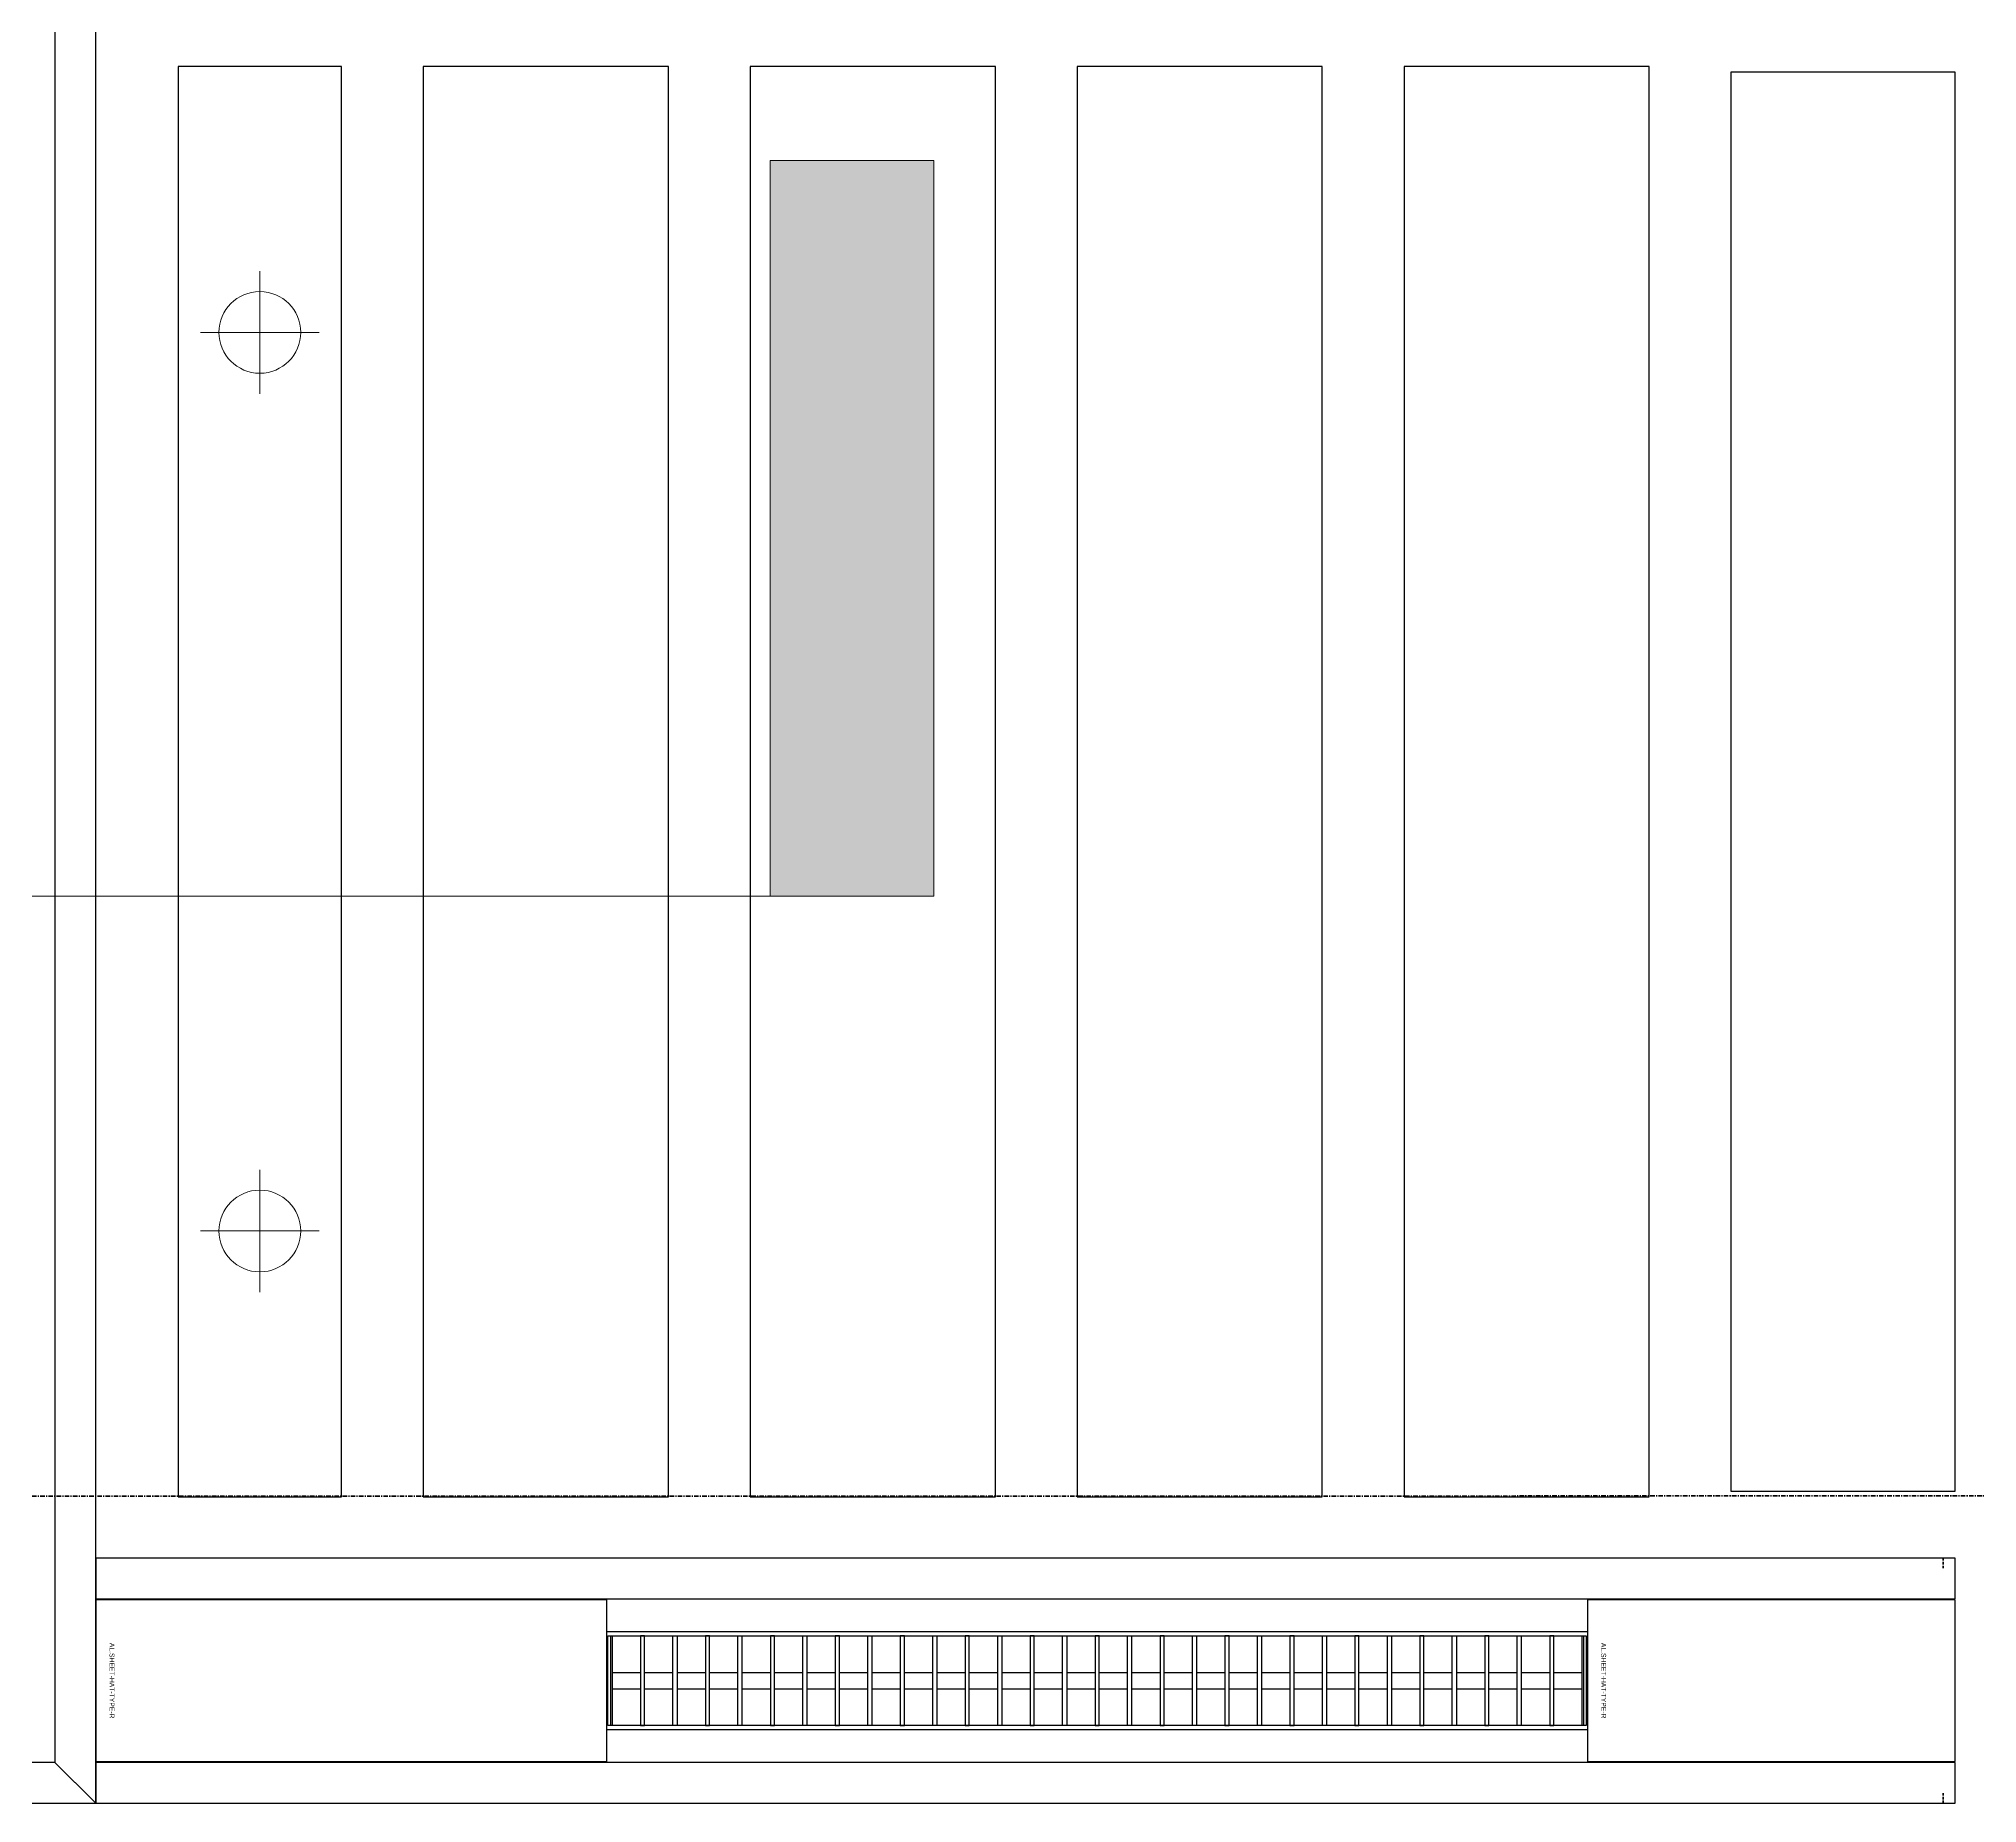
# Model space of a CAD drawing. Header units: millimetres. Extents: x -795739 to -715748, y -34378 to 22353.
# Drawn here: x -739003 to -736631, y 4762 to 6920 of the extents above; entities that cross this region are included whole.
import ezdxf
from ezdxf.enums import TextEntityAlignment as Align
from ezdxf.xclip import XClip

# ---------------------------------------------------------------- set-up
doc = ezdxf.new("R2010")
doc.units = ezdxf.units.MM
doc.header["$XCLIPFRAME"] = 0
doc.linetypes.add('- SOM Dash 1_8_', pattern=[4.7625, 3.175, -1.5875])
doc.linetypes.add('DPA_Grid _ Level 100', pattern=[10, 5.5, -1.6, 1.3, -1.6])
for name, color, linetype in [('000 - WIPEOUT', 250, 'Continuous'), ('001 - ASCESSORIES', 251, 'Continuous'), ('008 - LIGHTING', 1, 'Continuous'), ('A04_TUBE SERIES', 2, 'Continuous'), ('A11_ALU.SOLID SHEET', 2, 'Continuous')]:
    doc.layers.add(name, color=color, linetype=linetype)
for name, color, linetype, lineweight in [('A-ANNO-NOTE', 3, 'Continuous', 25), ('A-DETL-GENF', 2, 'Continuous', 9), ('E-LITE-EQPM', 2, 'Continuous', 9), ('G-ANNO-SECL', 3, 'Continuous', 9), ('I-WALL-E', 2, 'Continuous', 35)]:
    doc.layers.add(name, color=color, linetype=linetype, lineweight=lineweight)

# ---------------------------------------------------------------- blocks, each defined once
blk = doc.blocks.new('DPA_AN_Section Line - UP-Left-14405020-4282-01 ENLARGED LOWER PLATFORM LEVEL - REFLECTED CEILING PLAN - SHEET 3')
at = {"layer": 'A-ANNO-NOTE', "lineweight": 9}
blk.add_hatch(color=256, dxfattribs=at).paths.add_polyline_path([(90, 9), (90, 0), (88, 0), (88, 9)])
at = {"layer": 'A-ANNO-NOTE', "lineweight": 18}
for p, q in [((90, 9), (88, 9)), ((88, 9), (88, 0)), ((90, 0), (90, 9)), ((88, 0), (90, 0))]:
    blk.add_line(p, q, dxfattribs=at)
at = {"layer": 'A-ANNO-NOTE', "lineweight": 9}
blk.add_line((7.5, 0), (90, 0), dxfattribs=at)
blk = doc.blocks.new('*U669')
at = {"layer": 'A11_ALU.SOLID SHEET', "color": 0}
blk.add_lwpolyline([(450, -98.8), (450, 98.8), (0, 98.8), (0, -98.8)], close=True, dxfattribs=at)
at = {"layer": 'Defpoints', "color": 250}
blk.add_point((0, 0), dxfattribs=at)
blk.add_text('AL.SHEET-HAT-TYPE-R', height=6, rotation=270, dxfattribs=at).set_placement((15, 0), align=Align.BOTTOM_CENTER)
blk = doc.blocks.new('*U666')
at = {"color": 1}
blk.add_wipeout([(600, -60), (-600, -60), (-600, 60), (600, 60)], dxfattribs=at).dxf.layer = '000 - WIPEOUT'
at = {"layer": '001 - ASCESSORIES', "color": 0}
blk.add_lwpolyline([(600, -60), (-600, -60), (-600, 60), (600, 60)], close=True, dxfattribs=at)
at = {"layer": '001 - ASCESSORIES'}
for points in [[(-593.5, -55), (-598.5, -55), (-598.5, 55), (-593.5, 55)], [(595, -55), (-595, -55), (-595, 55), (595, 55)], [(-558.8, -55), (-553.8, -55), (-553.8, 55), (-558.8, 55)], [(-514, -55), (-519, -55), (-519, 55), (-514, 55)], [(-479.3, -55), (-474.3, -55), (-474.3, 55), (-479.3, 55)], [(-434.6, -55), (-439.6, -55), (-439.6, 55), (-434.6, 55)], [(-399.8, -55), (-394.8, -55), (-394.8, 55), (-399.8, 55)], [(-355.1, -55), (-360.1, -55), (-360.1, 55), (-355.1, 55)], [(-320.4, -55), (-315.4, -55), (-315.4, 55), (-320.4, 55)], [(-275.6, -55), (-280.6, -55), (-280.6, 55), (-275.6, 55)], [(-240.9, -55), (-235.9, -55), (-235.9, 55), (-240.9, 55)], [(-196.2, -55), (-201.2, -55), (-201.2, 55), (-196.2, 55)], [(-161.4, -55), (-156.4, -55), (-156.4, 55), (-161.4, 55)], [(-116.7, -55), (-121.7, -55), (-121.7, 55), (-116.7, 55)], [(-82, -55), (-77, -55), (-77, 55), (-82, 55)], [(-37.2, -55), (-42.2, -55), (-42.2, 55), (-37.2, 55)], [(-2.5, -55), (2.5, -55), (2.5, 55), (-2.5, 55)], [(42.2, -55), (37.2, -55), (37.2, 55), (42.2, 55)], [(77, -55), (82, -55), (82, 55), (77, 55)], [(121.7, -55), (116.7, -55), (116.7, 55), (121.7, 55)], [(156.4, -55), (161.4, -55), (161.4, 55), (156.4, 55)], [(201.2, -55), (196.2, -55), (196.2, 55), (201.2, 55)], [(235.9, -55), (240.9, -55), (240.9, 55), (235.9, 55)], [(280.6, -55), (275.6, -55), (275.6, 55), (280.6, 55)], [(315.4, -55), (320.4, -55), (320.4, 55), (315.4, 55)], [(360.1, -55), (355.1, -55), (355.1, 55), (360.1, 55)], [(394.8, -55), (399.8, -55), (399.8, 55), (394.8, 55)], [(439.6, -55), (434.6, -55), (434.6, 55), (439.6, 55)], [(474.3, -55), (479.3, -55), (479.3, 55), (474.3, 55)], [(519, -55), (514, -55), (514, 55), (519, 55)], [(553.8, -55), (558.8, -55), (558.8, 55), (553.8, 55)], [(598.5, -55), (593.5, -55), (593.5, 55), (598.5, 55)]]:
    blk.add_lwpolyline(points, close=True, dxfattribs=at)
for points in [[(-593.5, 10), (-558.8, 10)], [(-553.8, 10), (-519, 10)], [(-514, 10), (-479.3, 10)], [(-474.3, 10), (-439.6, 10)], [(-434.6, 10), (-399.8, 10)], [(-394.8, 10), (-360.1, 10)], [(-355.1, 10), (-320.4, 10)], [(-315.4, 10), (-280.6, 10)], [(-275.6, 10), (-240.9, 10)], [(-235.9, 10), (-201.2, 10)], [(-196.2, 10), (-161.4, 10)], [(-156.4, 10), (-121.7, 10)], [(-116.7, 10), (-82, 10)], [(-77, 10), (-42.2, 10)], [(-37.2, 10), (-2.5, 10)], [(2.5, 10), (37.2, 10)], [(42.2, 10), (77, 10)], [(82, 10), (116.7, 10)], [(121.7, 10), (156.4, 10)], [(161.4, 10), (196.2, 10)], [(201.2, 10), (235.9, 10)], [(240.9, 10), (275.6, 10)], [(280.6, 10), (315.4, 10)], [(320.4, 10), (355.1, 10)], [(360.1, 10), (394.8, 10)], [(399.8, 10), (434.6, 10)], [(439.6, 10), (474.3, 10)], [(479.3, 10), (514, 10)], [(519, 10), (553.8, 10)], [(558.8, 10), (593.5, 10)], [(-593.5, -10), (-558.8, -10)], [(-553.8, -10), (-519, -10)], [(-514, -10), (-479.3, -10)], [(-474.3, -10), (-439.6, -10)], [(-434.6, -10), (-399.8, -10)], [(-394.8, -10), (-360.1, -10)], [(-355.1, -10), (-320.4, -10)], [(-315.4, -10), (-280.6, -10)], [(-275.6, -10), (-240.9, -10)], [(-235.9, -10), (-201.2, -10)], [(-196.2, -10), (-161.4, -10)], [(-156.4, -10), (-121.7, -10)], [(-116.7, -10), (-82, -10)], [(-77, -10), (-42.2, -10)], [(-37.2, -10), (-2.5, -10)], [(2.5, -10), (37.2, -10)], [(42.2, -10), (77, -10)], [(82, -10), (116.7, -10)], [(121.7, -10), (156.4, -10)], [(161.4, -10), (196.2, -10)], [(201.2, -10), (235.9, -10)], [(240.9, -10), (275.6, -10)], [(280.6, -10), (315.4, -10)], [(320.4, -10), (355.1, -10)], [(360.1, -10), (394.8, -10)], [(399.8, -10), (434.6, -10)], [(439.6, -10), (474.3, -10)], [(479.3, -10), (514, -10)], [(519, -10), (553.8, -10)], [(558.8, -10), (593.5, -10)]]:
    blk.add_lwpolyline(points, dxfattribs=at)
blk = doc.blocks.new('*U672')
at = {"layer": 'A11_ALU.SOLID SHEET', "color": 0}
blk.add_lwpolyline([(625.2, -98.8), (625.2, 98.8), (0, 98.8), (0, -98.8)], close=True, dxfattribs=at)
at = {"layer": 'Defpoints', "color": 250}
blk.add_point((0, 0), dxfattribs=at)
blk.add_text('AL.SHEET-HAT-TYPE-R', height=6, rotation=270, dxfattribs=at).set_placement((15, 0), align=Align.BOTTOM_CENTER)
blk = doc.blocks.new('*U790')
blk.add_attdef('EXTR.OVL-LENGTH_', (-25, -59.1), '', height=5)
blk.add_wipeout([(-25, 25), (25, -25), (25, 2475), (-25, 2425)]).dxf.layer = '000 - WIPEOUT'
blk.add_point((0, 0))
at = {"layer": 'A04_TUBE SERIES', "color": 0}
blk.add_lwpolyline([(-25, 25), (25, -25), (25, 2475), (-25, 2425)], close=True, dxfattribs=at)
blk = doc.blocks.new('*U683')
blk.add_attdef('EXTR.OVL-LENGTH_', (-25, -59.1), '', height=5)
blk.add_wipeout([(-25, 25), (25, -25), (25, 6873.5), (-25, 6823.5)]).dxf.layer = '000 - WIPEOUT'
at = {"layer": 'A04_TUBE SERIES', "color": 0}
blk.add_lwpolyline([(-25, 25), (25, -25), (25, 6873.5), (-25, 6823.5)], close=True, dxfattribs=at)
blk = doc.blocks.new('*U901')
at = {"layer": 'A04_TUBE SERIES', "color": 0, "linetype": 'ByBlock'}
blk.add_blockref('*U790', (6873.5, 25), dxfattribs=at)
at = {"layer": 'A04_TUBE SERIES', "color": 0, "linetype": 'ByBlock', "rotation": 269.9999999999478}
blk.add_blockref('*U683', (25, 25), dxfattribs=at)
blk = doc.blocks.new('*U905')
at = {"color": 3}
for points in [[(-875, 750), (875, 750), (875, 450), (-875, 450)], [(-875, 350), (875, 350), (875, 50), (-875, 50)], [(-875, -50), (875, -50), (875, -350), (-875, -350)], [(-875, -450), (875, -450), (875, -750), (-875, -750)]]:
    blk.add_wipeout(points, dxfattribs=at).dxf.layer = '000 - WIPEOUT'
at = {"layer": 'A11_ALU.SOLID SHEET', "color": 0, "linetype": 'ByBlock'}
for points in [[(-875, 450), (875, 450), (875, 750), (-875, 750)], [(-875, 50), (875, 50), (875, 350), (-875, 350)], [(-875, -350), (875, -350), (875, -50), (-875, -50)], [(-875, -750), (875, -750), (875, -450), (-875, -450)]]:
    blk.add_lwpolyline(points, close=True, dxfattribs=at)
blk = doc.blocks.new('*U916')
blk.add_attdef('EXTR.OVL-LENGTH_', (-25, -59.1), '', height=5)
blk.add_wipeout([(-25, 0), (25, 0), (25, 2275.2), (-25, 2275.2)]).dxf.layer = '000 - WIPEOUT'
blk.add_point((0, 0))
at = {"layer": 'A04_TUBE SERIES', "color": 0}
blk.add_lwpolyline([(-25, 0), (25, 0), (25, 2275.2), (-25, 2275.2)], close=True, dxfattribs=at)
blk = doc.blocks.new('*U967')
at = {"layer": 'Defpoints'}
blk.add_point((0, 0), dxfattribs=at)
blk.add_wipeout([(875, 250), (875, 450), (-875, 450), (-875, 250)]).dxf.layer = '000 - WIPEOUT'
at = {"layer": 'A11_ALU.SOLID SHEET', "color": 0}
blk.add_lwpolyline([(875, 250), (875, 450), (-875, 450), (-875, 250)], close=True, dxfattribs=at)
at = {"layer": 'Defpoints'}
blk.add_point((0, 400), dxfattribs=at)
blk = doc.blocks.new('*U968')
at = {"layer": 'Defpoints'}
blk.add_point((0, 0), dxfattribs=at)
blk.add_wipeout([(868, 250), (868, 524.5), (-868, 524.5), (-868, 250)]).dxf.layer = '000 - WIPEOUT'
at = {"layer": 'A11_ALU.SOLID SHEET', "color": 0}
blk.add_lwpolyline([(868, 250), (868, 524.5), (-868, 524.5), (-868, 250)], close=True, dxfattribs=at)
at = {"layer": 'Defpoints'}
blk.add_point((0, 400), dxfattribs=at)
blk = doc.blocks.new('*U1025')
at = {"layer": 'A11_ALU.SOLID SHEET', "linetype": 'ByBlock', "rotation": 90}
blk.add_blockref('*U905', (6900, 2432.5), dxfattribs=at)
at = {"layer": 'A11_ALU.SOLID SHEET', "color": 1}
for name, p in [('*U672', (5749.3, 1332.5)), ('*U669', (7574.5, 1332.5))]:
    blk.add_blockref(name, p, dxfattribs=at)
at = {"layer": '008 - LIGHTING'}
blk.add_blockref('*U666', (6974.5, 1332.5), dxfattribs=at)
at = {"layer": 'A11_ALU.SOLID SHEET'}
blk.add_blockref('*U901', (-1149.3, 1182.5), dxfattribs=at)
at = {"layer": 'A11_ALU.SOLID SHEET', "linetype": 'ByBlock'}
for name, p, rotation in [('*U967', (6300, 2432.5), 90), ('*U968', (7500, 2432.5), 270)]:
    blk.add_blockref(name, p, dxfattribs=dict(at, rotation=rotation))
at = {"layer": 'A04_TUBE SERIES', "linetype": 'ByBlock', "rotation": 270}
for p in [(5749.3, 1457.5), (5749.3, 1207.5)]:
    blk.add_blockref('*U916', p, dxfattribs=at)
blk = doc.blocks.new('LGF_DL_SAA_LowPower_DL1a - LGF_DL_SAA_LowPower_DL1a-8832329-4180-01 LOWER PLATFORM LEVEL - REFLECTED CEILING PLAN')
at = {"layer": 'A-DETL-GENF'}
for p, q in [((0, 75), (0, -75)), ((72.5, 0), (-72.5, 0))]:
    blk.add_line(p, q, dxfattribs=at)
blk.add_circle((0, 0), 50, dxfattribs=at)
blk = doc.blocks.new('C-1-PP19-AR-4180-01-B_20250908-040939_EXDOWNLIGHT')
at = {"layer": 'E-LITE-EQPM', "extrusion": (0, 0, -1), "rotation": 180}
for p in [(-5950, 2982.2), (-5950, 1882.7)]:
    blk.add_blockref('LGF_DL_SAA_LowPower_DL1a - LGF_DL_SAA_LowPower_DL1a-8832329-4180-01 LOWER PLATFORM LEVEL - REFLECTED CEILING PLAN', p, dxfattribs=at)

msp = doc.modelspace()

# ---------------------------------------------------------------- block references
ref = msp.add_blockref('*U1025', (-744682.4, 3579))
XClip(ref).set_block_clipping_path([(-45801.3280238605, -9620.0077451947), (23704.0078937773, 10334.9999958097)])

# ---------------------------------------------------------------- next in the draw order: linework, layer by layer
at = {"layer": 'G-ANNO-SECL', "linetype": 'DPA_Grid _ Level 100', "lineweight": 50}
msp.add_line((-793911.1, 5128.6), (-721435.3, 5139.9), dxfattribs=at)
at = {"layer": 'I-WALL-E', "color": 8, "linetype": '- SOM Dash 1_8_'}
for p, q in [((-736672.8, 5061.5), (-736672.8, 5049)), ((-736672.8, 5049), (-736672.8, 5061.5)), ((-736672.8, 4774), (-736672.8, 4761.5)), ((-736672.8, 4761.5), (-736672.8, 4774))]:
    msp.add_line(p, q, dxfattribs=at)

# ---------------------------------------------------------------- next in the draw order: block references
ref = msp.add_blockref('C-1-PP19-AR-4180-01-B_20250908-040939_EXDOWNLIGHT', (-744682.4, 3579))
XClip(ref).set_block_clipping_path([(-45801.3280238605, -9620.0077451947), (23704.0078937773, 10334.9999958097)])
at = {"layer": 'A-ANNO-NOTE', "xscale": 100, "yscale": 100, "zscale": 100}
msp.add_blockref('DPA_AN_Section Line - UP-Left-14405020-4282-01 ENLARGED LOWER PLATFORM LEVEL - REFLECTED CEILING PLAN - SHEET 3', (-746907.8, 5871.4), dxfattribs=at)

doc.saveas('drawing.dxf')
